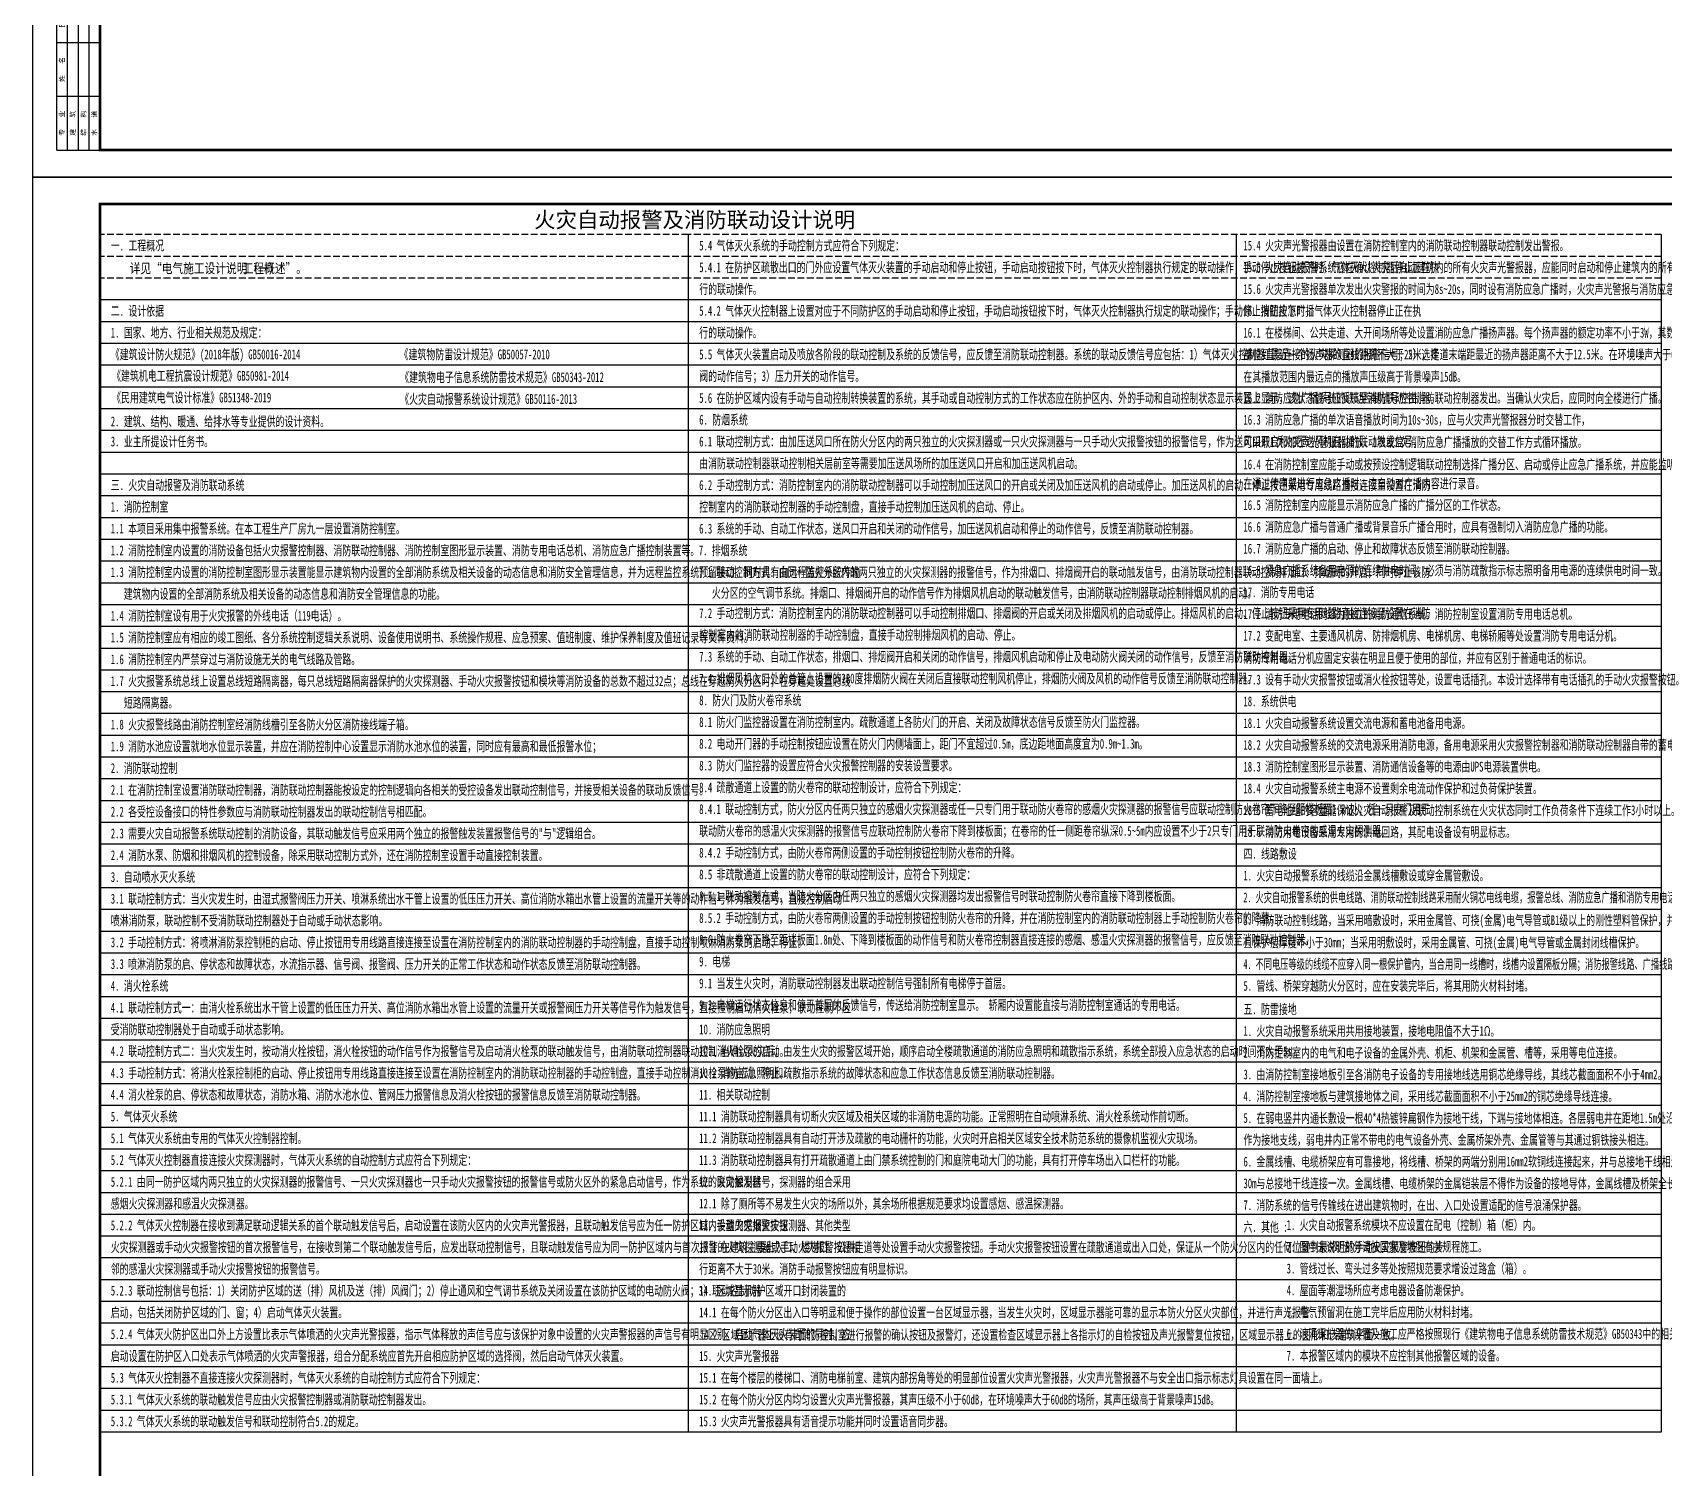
# Model space of a CAD drawing. Header units: millimetres. Extents: x -633009578 to 5705885, y -633235091 to 2571734.
# Drawn here: x 2425455 to 2486102, y 2106762 to 2160139 of the extents above; entities that cross this region are included whole.
import ezdxf
from ezdxf.enums import TextEntityAlignment as Align

# ---------------------------------------------------------------- set-up
doc = ezdxf.new("R2010")
doc.units = ezdxf.units.MM
doc.header["$LTSCALE"] = 1000
doc.header["$MEASUREMENT"] = 0
doc.linetypes.add('DASH', pattern=[0.35, 0.25, -0.1])
doc.layers.get('0').update_dxf_attribs({"color": 9})
for name, color, linetype in [('EL-TEXT', 3, 'Continuous'), ('电-标注文字', 6, 'Continuous'), ('设备-箱柜', 3, 'Continuous'), ('院图签、封面151013$0$PUB_TITLE', 153, 'Continuous'), ('院图签、封面151013$0$图签文字', 4, 'Continuous')]:
    doc.layers.add(name, color=color, linetype=linetype)
doc.styles.add('_TEL_DIM', font='simhei.ttf', dxfattribs={"height": 3.5, "bigfont": 'HZTXT'})
doc.styles.add('ECADI', font='simhei.ttf', dxfattribs={"width": 0.707, "bigfont": 'hztxt.shx'})
doc.styles.add('JM-说明$0$HZ_ROMANS', font='simhei.ttf', dxfattribs={"bigfont": 'hztxt.shx'})
doc.styles.add('院图签、封面151013$0$-仿宋_GB2312', font='simhei.ttf')
doc.styles.add('院图签、封面151013$0$-宋体', font='simhei.ttf', dxfattribs={"width": 0.8})

# ---------------------------------------------------------------- blocks, each defined once
blk = doc.blocks.new('院图签、封面151013$0$$titleblk$00000094')
at = {"layer": '院图签、封面151013$0$PUB_TITLE'}
for p, q in [((-120, 16), (0, 16)), ((-120, 16), (-120, 0)), ((-100, 16), (-100, 0)), ((-80, 16), (-80, 0)), ((-60, 16), (-60, 0)), ((-40, 16), (-40, 0)), ((-20, 16), (-20, 0)), ((0, 16), (0, 0)), ((-120, 12), (0, 12)), ((-120, 8), (0, 8)), ((-120, 4), (0, 4)), ((-120, 0), (0, 0))]:
    blk.add_line(p, q, dxfattribs=at)
at = {"layer": '院图签、封面151013$0$PUB_TITLE', "style": '院图签、封面151013$0$-仿宋_GB2312'}
for s, p in [('专   业', (-110, 13.2)), ('姓   名', (-90, 13.2)), ('日   期', (-70, 13.2)), ('专   业', (-50, 13.2)), ('姓   名', (-30, 13.2)), ('日   期', (-10, 13.2)), ('结   构', (-110, 5.2)), ('建   筑', (-110, 9.2)), ('暖   通', (-50, 9.2)), ('电   气', (-50, 5.2)), ('水   道', (-110, 1.2)), ('弱   电', (-50, 1.2))]:
    blk.add_text(s, height=1.8, dxfattribs=at).set_placement(p, align=Align.CENTER)
blk = doc.blocks.new('建筑图框_A0')
for p, q in [((0, 84100), (0, 0)), ((2500, 83100), (2500, 1000))]:
    blk.add_line(p, q)
at = {"layer": '院图签、封面151013$0$PUB_TITLE'}
blk.add_lwpolyline([(0, 0), (118900, 0), (118900, 84100), (0, 84100)], close=True, dxfattribs=at)
at = {"layer": '院图签、封面151013$0$PUB_TITLE', "const_width": 100}
blk.add_lwpolyline([(2500, 1000), (117900, 1000), (117900, 83100), (2500, 83100)], close=True, dxfattribs=at)
at = {"layer": '院图签、封面151013$0$PUB_TITLE', "xscale": 100, "yscale": 100, "zscale": 100, "rotation": 89.99999999999999}
blk.add_blockref('院图签、封面151013$0$$titleblk$00000094', (2500, 13000), dxfattribs=at)
at = {"layer": '院图签、封面151013$0$图签文字', "color": 6, "style": '院图签、封面151013$0$-宋体'}
for tag, height, width, p in [('工程主持人', 400, 0.8, (114688, 36700)), ('审定', 400, 0.8, (114688, 35900)), ('审核', 400, 0.8, (114688, 35100)), ('专业负责人', 400, 0.8, (114688, 34300)), ('校对', 400, 0.8, (114688, 33500)), ('设计', 400, 0.8, (114688, 32700)), ('方案设计人', 400, 0.8, (114688, 31900)), ('工程编号', 300, 0.7, (115738, 8700)), ('版次', 300, 0.7, (113538, 3006)), ('日期', 300, 0.7, (116838, 3000)), ('图号', 200, 0.7, (117338, 2400)), ('比例', 300, 0.7, (113538, 2200)), ('图号_X施', 300, 0.7, (116338, 2200)), ('图号_总数', 200, 0.7, (117338, 2000))]:
    blk.add_attdef(tag, text='', height=height, dxfattribs=dict(at, width=width)).set_placement(p, align=Align.MIDDLE_CENTER)
at = {"layer": '院图签、封面151013$0$图签文字', "color": 6, "style": '院图签、封面151013$0$-宋体', "width": 0.7}
for tag, p in [('建设单位_001', (115736, 7446)), ('工程名称_001', (115734, 6045)), ('图名_001', (114543, 4060))]:
    blk.add_attdef(tag, p, '', height=300, dxfattribs=at)

msp = doc.modelspace()

# ---------------------------------------------------------------- linework, layer by layer
at = {"color": 9, "linetype": 'DASH'}
for p, q in [((2449825.3, 2152628.7), (2427955.3, 2152628.7)), ((2485985.7, 2152628.7), (2449825.3, 2152628.7)), ((2449825.3, 2151819.2), (2427955.3, 2151819.2)), ((2485985.7, 2151819.2), (2449825.3, 2151819.2)), ((2449825.3, 2151009.7), (2427955.3, 2151009.7)), ((2485985.7, 2151009.7), (2449825.3, 2151009.7))]:
    msp.add_line(p, q, dxfattribs=at)
at = {"color": 9}
for p, q in [((2427955.3, 2152628.7), (2427955.3, 2108107)), ((2449825.3, 2152628.7), (2449825.3, 2108107)), ((2470185.7, 2152628.7), (2470185.7, 2108107)), ((2485985.7, 2152628.7), (2485985.7, 2108107)), ((2449825.3, 2150200.2), (2427955.3, 2150200.2)), ((2485985.7, 2150200.2), (2449825.3, 2150200.2)), ((2449825.3, 2149390.7), (2427955.3, 2149390.7)), ((2485985.7, 2149390.7), (2449825.3, 2149390.7)), ((2449825.3, 2148581.3), (2427955.3, 2148581.3)), ((2485985.7, 2148581.3), (2449825.3, 2148581.3)), ((2449825.3, 2147771.8), (2427955.3, 2147771.8)), ((2485985.7, 2147771.8), (2449825.3, 2147771.8)), ((2449825.3, 2146962.3), (2427955.3, 2146962.3)), ((2485985.7, 2146962.3), (2449825.3, 2146962.3)), ((2449825.3, 2146152.8), (2427955.3, 2146152.8)), ((2485985.7, 2146152.8), (2449825.3, 2146152.8)), ((2449825.3, 2145343.3), (2427955.3, 2145343.3)), ((2485985.7, 2145343.3), (2449825.3, 2145343.3)), ((2449825.3, 2144533.8), (2427955.3, 2144533.8)), ((2485985.7, 2144533.8), (2449825.3, 2144533.8)), ((2449825.3, 2143724.4), (2427955.3, 2143724.4)), ((2485985.7, 2143724.4), (2449825.3, 2143724.4)), ((2449825.3, 2142914.9), (2427955.3, 2142914.9)), ((2449825.3, 2142914.9), (2427955.3, 2142914.9)), ((2485985.7, 2142914.9), (2449825.3, 2142914.9)), ((2449825.3, 2142105.4), (2427955.3, 2142105.4)), ((2449825.3, 2142105.4), (2427955.3, 2142105.4)), ((2485985.7, 2142105.4), (2449825.3, 2142105.4)), ((2449825.3, 2141295.9), (2427955.3, 2141295.9)), ((2449825.3, 2141295.9), (2427955.3, 2141295.9)), ((2449825.3, 2141295.9), (2427955.3, 2141295.9)), ((2449825.3, 2141295.9), (2427955.3, 2141295.9)), ((2449825.3, 2141295.9), (2427955.3, 2141295.9)), ((2449825.3, 2141295.9), (2427955.3, 2141295.9)), ((2449825.3, 2141295.9), (2427955.3, 2141295.9)), ((2449825.3, 2141295.9), (2427955.3, 2141295.9)), ((2449825.3, 2141295.9), (2427955.3, 2141295.9)), ((2449825.3, 2141295.9), (2427955.3, 2141295.9)), ((2449825.3, 2141295.9), (2427955.3, 2141295.9)), ((2485985.7, 2141295.9), (2449825.3, 2141295.9)), ((2449825.3, 2140486.4), (2427955.3, 2140486.4)), ((2449825.3, 2140486.4), (2427955.3, 2140486.4)), ((2485985.7, 2140486.4), (2449825.3, 2140486.4)), ((2449825.3, 2139676.9), (2427955.3, 2139676.9)), ((2485985.7, 2139676.9), (2449825.3, 2139676.9)), ((2449825.3, 2138867.4), (2427955.3, 2138867.4)), ((2485985.7, 2138867.4), (2449825.3, 2138867.4)), ((2449825.3, 2138058), (2427955.3, 2138058)), ((2485985.7, 2138058), (2449825.3, 2138058)), ((2449825.3, 2137248.5), (2427955.3, 2137248.5)), ((2485985.7, 2137248.5), (2449825.3, 2137248.5)), ((2449825.3, 2136439), (2427955.3, 2136439)), ((2485985.7, 2136439), (2449825.3, 2136439)), ((2449825.3, 2135629.5), (2427955.3, 2135629.5)), ((2485985.7, 2135629.5), (2449825.3, 2135629.5)), ((2449825.3, 2134820), (2427955.3, 2134820)), ((2485985.7, 2134820), (2449825.3, 2134820)), ((2449825.3, 2134010.5), (2427955.3, 2134010.5)), ((2485985.7, 2134010.5), (2449825.3, 2134010.5)), ((2449825.3, 2133201), (2427955.3, 2133201)), ((2449825.3, 2133201), (2427955.3, 2133201)), ((2485985.7, 2133201), (2449825.3, 2133201)), ((2449825.3, 2133201), (2449825.3, 2108107)), ((2449825.3, 2132391.6), (2427955.3, 2132391.6)), ((2449825.3, 2132391.6), (2427955.3, 2132391.6)), ((2485985.7, 2132391.6), (2449825.3, 2132391.6)), ((2449825.3, 2131582.1), (2427955.3, 2131582.1)), ((2485985.7, 2131582.1), (2449825.3, 2131582.1)), ((2449825.3, 2130772.6), (2427955.3, 2130772.6)), ((2485985.7, 2130772.6), (2449809.6, 2130772.6)), ((2485985.7, 2130772.6), (2449825.3, 2130772.6)), ((2449825.3, 2129963.1), (2427955.3, 2129963.1)), ((2485985.7, 2129963.1), (2449809.6, 2129963.1)), ((2449825.3, 2129153.6), (2427955.3, 2129153.6)), ((2485985.7, 2129153.6), (2449809.6, 2129153.6)), ((2449825.3, 2128344.1), (2427955.3, 2128344.1)), ((2485985.7, 2128344.1), (2449809.6, 2128344.1)), ((2449825.3, 2127534.6), (2427955.3, 2127534.6)), ((2485985.7, 2127534.6), (2449825.3, 2127534.6)), ((2449825.3, 2126725.2), (2427955.3, 2126725.2)), ((2485985.7, 2126725.2), (2449825.3, 2126725.2)), ((2449825.3, 2125915.7), (2427955.3, 2125915.7)), ((2485985.7, 2125915.7), (2449825.3, 2125915.7)), ((2449825.3, 2125106.2), (2427955.3, 2125106.2)), ((2449825.3, 2125106.2), (2427955.3, 2125106.2)), ((2485985.7, 2125106.2), (2449825.3, 2125106.2)), ((2449825.3, 2124296.7), (2427955.3, 2124296.7)), ((2485985.7, 2124296.7), (2449825.3, 2124296.7)), ((2449825.3, 2123487.2), (2427955.3, 2123487.2)), ((2485985.7, 2123487.2), (2449825.3, 2123487.2)), ((2449825.3, 2122677.7), (2427955.3, 2122677.7)), ((2485985.7, 2122677.7), (2449825.3, 2122677.7)), ((2449825.3, 2121868.2), (2427955.3, 2121868.2)), ((2485985.7, 2121868.2), (2449825.3, 2121868.2)), ((2449825.3, 2121058.8), (2427955.3, 2121058.8)), ((2485985.7, 2121058.8), (2449825.3, 2121058.8)), ((2449825.3, 2120249.3), (2427955.3, 2120249.3)), ((2485985.7, 2120249.3), (2449825.3, 2120249.3)), ((2449825.3, 2119439.8), (2427955.3, 2119439.8)), ((2485985.7, 2119439.8), (2449825.3, 2119439.8)), ((2449825.3, 2118630.3), (2427955.3, 2118630.3)), ((2485985.7, 2118630.3), (2449825.3, 2118630.3)), ((2449825.3, 2117820.8), (2427955.3, 2117820.8)), ((2485985.7, 2117820.8), (2449825.3, 2117820.8)), ((2449825.3, 2117011.3), (2427955.3, 2117011.3)), ((2485985.7, 2117011.3), (2449825.3, 2117011.3)), ((2449825.3, 2116201.9), (2427955.3, 2116201.9)), ((2485985.7, 2116201.9), (2449825.3, 2116201.9)), ((2449825.3, 2115392.4), (2427955.3, 2115392.4)), ((2485985.7, 2115392.4), (2449825.3, 2115392.4)), ((2449825.3, 2114582.9), (2427955.3, 2114582.9)), ((2485985.7, 2114582.9), (2449825.3, 2114582.9)), ((2449825.3, 2113773.4), (2427955.3, 2113773.4)), ((2485985.7, 2113773.4), (2449825.3, 2113773.4)), ((2449825.3, 2112963.9), (2427955.3, 2112963.9)), ((2485985.7, 2112963.9), (2449825.3, 2112963.9)), ((2449825.3, 2112154.4), (2427955.3, 2112154.4)), ((2485985.7, 2112154.4), (2449809.6, 2112154.4)), ((2485985.7, 2112154.4), (2449825.3, 2112154.4)), ((2449825.3, 2111344.9), (2427955.3, 2111344.9)), ((2485985.7, 2111344.9), (2449809.6, 2111344.9)), ((2449825.3, 2110535.5), (2427955.3, 2110535.5)), ((2485985.7, 2110535.5), (2449809.6, 2110535.5)), ((2449825.3, 2109726), (2427955.3, 2109726)), ((2485985.7, 2109726), (2449809.6, 2109726)), ((2449825.3, 2108916.5), (2427955.3, 2108916.5)), ((2485985.7, 2108916.5), (2449825.3, 2108916.5)), ((2449825.3, 2108107), (2427955.3, 2108107)), ((2485985.7, 2108107), (2449825.3, 2108107))]:
    msp.add_line(p, q, dxfattribs=at)

# ---------------------------------------------------------------- block references
at = {"layer": '设备-箱柜'}
for p in [(2425455.3, 2154771.4), (2425455.3, 2070671.4)]:
    msp.add_blockref('建筑图框_A0', p, dxfattribs=at)

# ---------------------------------------------------------------- texts
at = {"color": 7, "style": 'JM-说明$0$HZ_ROMANS'}
msp.add_text('火灾自动报警及消防联动设计说明', height=583.2, dxfattribs=at).set_placement((2450062.9, 2152891.8), align=Align.CENTER)
at = {"layer": 'EL-TEXT', "style": '_TEL_DIM', "width": 0.8}
for s, p in [('详见“电气施工设计说明（一）', (2429062.8, 2151195.5)), ('工程概述”。', (2433262.7, 2151195.5))]:
    msp.add_text(s, height=364.5, dxfattribs=at).set_placement(p)
at = {"layer": '电-标注文字', "style": 'ECADI'}
for s, width, p in [('一. 工程概况', 0.65, (2428360, 2152223.9)), ('5.4 气体灭火系统的手动控制方式应符合下列规定：', 0.65, (2450230, 2152223.9)), ('15.4 火灾声光警报器由设置在消防控制室内的消防联动控制器联动控制发出警报。', 0.65, (2470457.9, 2152223.9)), ('5.4.1 在防护区疏散出口的门外应设置气体灭火装置的手动启动和停止按钮，手动启动按钮按下时，气体灭火控制器执行规定的联动操作；手动停止按钮按下时，气体灭火控制器停止正在执', 0.65, (2450230, 2151414.5)), ('15.5 火灾自动报警系统应在确认火灾后启动建筑内的所有火灾声光警报器，应能同时启动和停止建筑内的所有火灾声光警报器工作。', 0.65, (2470457.9, 2151414.5)), ('行的联动操作。', 0.65, (2450230, 2150605)), ('15.6 火灾声光警报器单次发出火灾警报的时间为8s~20s，同时设有消防应急广播时，火灾声光警报与消防应急广播交替循环播放。', 0.65, (2470457.9, 2150605)), ('二. 设计依据', 0.65, (2428360, 2149795.5)), ('5.4.2 气体灭火控制器上设置对应于不同防护区的手动启动和停止按钮，手动启动按钮按下时，气体灭火控制器执行规定的联动操作；手动停止按钮按下时，气体灭火控制器停止正在执', 0.65, (2450230, 2149795.5)), ('16. 消防应急广播', 0.65, (2470457.9, 2149795.5)), ('1. 国家、地方、行业相关规范及规定：', 0.65, (2428360, 2148986)), ('行的联动操作。', 0.65, (2450230, 2148986)), ('16.1 在楼梯间、公共走道、大开间场所等处设置消防应急广播扬声器。每个扬声器的额定功率不小于3W，其数量能保证从一个防火分区内的任何', 0.65, (2470457.9, 2148986)), ('《建筑设计防火规范》(2018年版) GB50016-2014', 0.65, (2428360, 2148176.5)), ('《建筑物防雷设计规范》GB50057-2010', 0.65, (2439092.7, 2148176.5)), ('5.5 气体灭火装置启动及喷放各阶段的联动控制及系统的反馈信号，应反馈至消防联动控制器。系统的联动反馈信号应包括：1）气体灭火控制器直接连接的火灾探测器的报警信号；2）选择', 0.65, (2450230, 2148176.5)), ('部位到最近一个扬声器的直线距离不大于25米，走道末端距最近的扬声器距离不大于12.5米。在环境噪声大于60dB的场所设置的扬声器，', 0.65, (2470457.9, 2148176.5)), ('《建筑机电工程抗震设计规范》GB50981-2014', 0.65, (2428408, 2147380.8)), ('《建筑物电子信息系统防雷技术规范》GB50343-2012', 0.65, (2439115.3, 2147329.6)), ('阀的动作信号；3）压力开关的动作信号。', 0.65, (2450230, 2147367)), ('在其播放范围内最远点的播放声压级高于背景噪声15dB。', 0.65, (2470457.9, 2147349.8)), ('《民用建筑电气设计标准》GB51348-2019', 0.65, (2428408, 2146571.3)), ('《火灾自动报警系统设计规范》GB50116-2013', 0.65, (2439115.3, 2146520.2)), ('5.6 在防护区域内设有手动与自动控制转换装置的系统，其手动或自动控制方式的工作状态应在防护区内、外的手动和自动控制状态显示装置上显示，该状态信号应反馈至消防联动控制器。', 0.65, (2450230, 2146557.5)), ('16.2 消防应急广播系统的联动控制信号应由消防联动控制器发出。当确认火灾后，应同时向全楼进行广播。', 0.65, (2470457.9, 2146557.5)), ('2. 建筑、结构、暖通、给排水等专业提供的设计资料。', 0.65, (2428360, 2145684.1)), ('6. 防烟系统', 0.65, (2450230, 2145748.1)), ('16.3 消防应急广播的单次语音播放时间为10s~30s，应与火灾声光警报器分时交替工作，', 0.65, (2470457.9, 2145748.1)), ('3. 业主所提设计任务书。', 0.65, (2428360, 2144938.6)), ('6.1 联动控制方式：由加压送风口所在防火分区内的两只独立的火灾探测器或一只火灾探测器与一只手动火灾报警按钮的报警信号，作为送风口开启和加压送风机启动的联动触发信号，', 0.65, (2450230, 2144938.6)), ('可采取1次火灾声光警报器播放、1次或2次消防应急广播播放的交替工作方式循环播放。', 0.65, (2470457.9, 2144917)), ('由消防联动控制器联动控制相关层前室等需要加压送风场所的加压送风口开启和加压送风机启动。', 0.65, (2450230, 2144129.1)), ('16.4 在消防控制室应能手动或按预设控制逻辑联动控制选择广播分区、启动或停止应急广播系统，并应能监听消防应急广播。', 0.65, (2470457.9, 2144086.6)), ('三. 火灾自动报警及消防联动系统', 0.65, (2428360, 2143319.6)), ('6.2 手动控制方式：消防控制室内的消防联动控制器可以手动控制加压送风口的开启或关闭及加压送风机的启动或停止。加压送风机的启动、停止按钮采用专用线路直接连接至设置在消防', 0.65, (2450230, 2143319.6)), ('在通过传声器进行应急广播时，应自动对广播内容进行录音。', 0.65, (2470457.9, 2143376)), ('1. 消防控制室', 0.65, (2428360, 2142510.1)), ('控制室内的消防联动控制器的手动控制盘，直接手动控制加压送风机的启动、停止。', 0.65, (2450230, 2142510.1)), ('16.5 消防控制室内应能显示消防应急广播的广播分区的工作状态。', 0.65, (2470457.9, 2142574.2)), ('6.3 系统的手动、自动工作状态，送风口开启和关闭的动作信号，加压送风机启动和停止的动作信号，反馈至消防联动控制器。', 0.65, (2450230, 2141700.6)), ('16.6 消防应急广播与普通广播或背景音乐广播合用时，应具有强制切入消防应急广播的功能。', 0.65, (2470457.9, 2141764.7)), ('1.2 消防控制室内设置的消防设备包括火灾报警控制器、消防联动控制器、消防控制室图形显示装置、消防专用电话总机、消防应急广播控制装置等。', 0.65, (2428360, 2140891.2)), ('7. 排烟系统', 0.65, (2450214.4, 2140891.2)), ('16.7 消防应急广播的启动、停止和故障状态反馈至消防联动控制器。', 0.65, (2470457.9, 2140955.2)), ('1.3 消防控制室内设置的消防控制室图形显示装置能显示建筑物内设置的全部消防系统及相关设备的动态信息和消防安全管理信息，并为远程监控系统预留接口，同时具有向远程监控系统传输', 0.65, (2428360, 2140081.7)), ('7.1 联动控制方式：由同一防火分区内的两只独立的火灾探测器的报警信号，作为排烟口、排烟阀开启的联动触发信号，由消防联动控制器联动控制排烟口、排烟阀的开启，同时停止该防', 0.65, (2450214.4, 2140081.7)), ('16.8 紧急广播系统备用电源的连续供电时间，必须与消防疏散指示标志照明备用电源的连续供电时间一致。 ', 0.65, (2470457.9, 2140145.7)), ('   建筑物内设置的全部消防系统及相关设备的动态信息和消防安全管理信息的功能。', 0.65, (2428360, 2139272.2)), ('火分区的空气调节系统。排烟口、排烟阀开启的动作信号作为排烟风机启动的联动触发信号，由消防联动控制器联动控制排烟风机的启动。', 0.65, (2450698.8, 2139309.6)), ('17. 消防专用电话', 0.65, (2470457.9, 2139336.2)), ('1.4 消防控制室设有用于火灾报警的外线电话（119电话）。', 0.65, (2428360, 2138462.7)), ('7.2 手动控制方式：消防控制室内的消防联动控制器可以手动控制排烟口、排烟阀的开启或关闭及排烟风机的启动或停止。排烟风机的启动、停止按钮采用专用线路直接连接至设置在消防', 0.65, (2450230, 2138557)), ('17.1 消防专用电话网络为独立的消防通信系统。消防控制室设置消防专用电话总机。', 0.65, (2470457.9, 2138526.7)), ('1.5 消防控制室应有相应的竣工图纸、各分系统控制逻辑关系说明、设备使用说明书、系统操作规程、应急预案、值班制度、维护保养制度及值班记录等文件资料。', 0.65, (2428360, 2137653.2)), ('控制室内的消防联动控制器的手动控制盘，直接手动控制排烟风机的启动、停止。', 0.65, (2450230, 2137747.5)), ('17.2 变配电室、主要通风机房、防排烟机房、电梯机房、电梯轿厢等处设置消防专用电话分机。', 0.65, (2470457.9, 2137717.2)), ('1.6 消防控制室内严禁穿过与消防设施无关的电气线路及管路。', 0.65, (2428360, 2136843.7)), ('7.3 系统的手动、自动工作状态，排烟口、排烟阀开启和关闭的动作信号，排烟风机启动和停止及电动防火阀关闭的动作信号，反馈至消防联动控制器。', 0.65, (2450230, 2136938)), ('消防专用电话分机应固定安装在明显且便于使用的部位，并应有区别于普通电话的标识。', 0.65, (2470457.9, 2136889.2)), ('1.7 火灾报警系统总线上设置总线短路隔离器，每只总线短路隔离器保护的火灾探测器、手动火灾报警按钮和模块等消防设备的总数不超过32点；总线在穿越防火分区时，在穿越处设置总线', 0.65, (2428360, 2136034.2)), ('7.4 排烟风机入口处的总管上设置的280度排烟防火阀在关闭后直接联动控制风机停止，排烟防火阀及风机的动作信号反馈至消防联动控制器。', 0.65, (2450230, 2136128.5)), ('17.3 设有手动火灾报警按钮或消火栓按钮等处，设置电话插孔。本设计选择带有电话插孔的手动火灾报警按钮。', 0.65, (2470457.9, 2136086.8)), ('   短路隔离器。', 0.65, (2428360, 2135224.8)), ('8. 防火门及防火卷帘系统', 0.65, (2450230, 2135319.1)), ('18. 系统供电', 0.65, (2470457.9, 2135277.3)), ('1.8 火灾报警线路由消防控制室经消防线槽引至各防火分区消防接线端子箱。', 0.65, (2428360, 2134415.3)), ('8.1 防火门监控器设置在消防控制室内。疏散通道上各防火门的开启、关闭及故障状态信号反馈至防火门监控器。', 0.65, (2450230, 2134509.6)), ('18.1 火灾自动报警系统设置交流电源和蓄电池备用电源。', 0.65, (2470457.9, 2134467.8)), ('1.9 消防水池应设置就地水位显示装置，并应在消防控制中心设置显示消防水池水位的装置，同时应有最高和最低报警水位；', 0.65, (2428360, 2133605.8)), ('8.2 电动开门器的手动控制按钮应设置在防火门内侧墙面上，距门不宜超过0.5m，底边距地面高度宜为0.9m~1.3m。', 0.65, (2450230, 2133700.1)), ('18.2 火灾自动报警系统的交流电源采用消防电源，备用电源采用火灾报警控制器和消防联动控制器自带的蓄电池电源。', 0.65, (2470457.9, 2133658.3)), ('2. 消防联动控制', 0.65, (2428360, 2132796.3)), ('8.3 防火门监控器的设置应符合火灾报警控制器的安装设置要求。', 0.65, (2450230, 2132890.6)), ('18.3 消防控制室图形显示装置、消防通信设备等的电源由UPS电源装置供电。', 0.65, (2470457.9, 2132848.8)), ('2.1 在消防控制室设置消防联动控制器，消防联动控制器能按设定的控制逻辑向各相关的受控设备发出联动控制信号，并接受相关设备的联动反馈信号。', 0.65, (2428360, 2131986.8)), ('8.4 疏散通道上设置的防火卷帘的联动控制设计，应符合下列规定：', 0.65, (2450230, 2132081.1)), ('18.4 火灾自动报警系统主电源不设置剩余电流动作保护和过负荷保护装置。', 0.65, (2470457.9, 2132039.3)), ('2.2 各受控设备接口的特性参数应与消防联动控制器发出的联动控制信号相匹配。', 0.65, (2428360, 2131177.3)), ('8.4.1 联动控制方式，防火分区内任两只独立的感烟火灾探测器或任一只专门用于联动防火卷帘的感烟火灾探测器的报警信号应联动控制防火卷帘下降至距楼板面1.8m处；任一只专门用于', 0.65, (2450230, 2131271.6)), ('18.5 蓄电池组的容量能保证火灾自动报警及联动控制系统在火灾状态同时工作负荷条件下连续工作3小时以上。', 0.65, (2470457.9, 2131229.8)), ('2.3 需要火灾自动报警系统联动控制的消防设备，其联动触发信号应采用两个独立的报警触发装置报警信号的"与"逻辑组合。', 0.65, (2428360, 2130367.8)), ('联动防火卷帘的感温火灾探测器的报警信号应联动控制防火卷帘下降到楼板面；在卷帘的任一侧距卷帘纵深0.5~5m内应设置不少于2只专门用于联动防火卷帘的感温火灾探测器。', 0.65, (2450230, 2130462.1)), ('18.6 消防用电设备采用专用的供电回路，其配电设备设有明显标志。', 0.65, (2470457.9, 2130420.4)), ('2.4 消防水泵、防烟和排烟风机的控制设备，除采用联动控制方式外，还在消防控制室设置手动直接控制装置。', 0.65, (2428360, 2129558.4)), ('8.4.2 手动控制方式，由防火卷帘两侧设置的手动控制按钮控制防火卷帘的升降。', 0.65, (2450230, 2129652.7)), ('四. 线路敷设', 0.65, (2470457.9, 2129610.9)), ('3. 自动喷水灭火系统', 0.65, (2428360, 2128748.9)), ('8.5 非疏散通道上设置的防火卷帘的联动控制设计，应符合下列规定：', 0.65, (2450230, 2128843.2)), ('1. 火灾自动报警系统的线缆沿金属线槽敷设或穿金属管敷设。', 0.65, (2470457.9, 2128801.4)), ('3.1 联动控制方式：当火灾发生时，由湿式报警阀压力开关、喷淋系统出水干管上设置的低压压力开关、高位消防水箱出水管上设置的流量开关等的动作信号作为触发信号，直接控制启动', 0.65, (2428360, 2127939.4)), ('8.5.1 联动控制方式，当防火分区内任两只独立的感烟火灾探测器均发出报警信号时联动控制防火卷帘直接下降到楼板面。', 0.65, (2450230, 2128033.7)), ('2. 火灾自动报警系统的供电线路、消防联动控制线路采用耐火铜芯电线电缆，报警总线、消防应急广播和消防专用电话等传输线路采用阻燃耐火电线电缆。', 0.6, (2470457.9, 2127991.9)), ('喷淋消防泵，联动控制不受消防联动控制器处于自动或手动状态影响。', 0.65, (2428360, 2127129.9)), ('8.5.2 手动控制方式，由防火卷帘两侧设置的手动控制按钮控制防火卷帘的升降，并在消防控制室内的消防联动控制器上手动控制防火卷帘的降落。', 0.65, (2450230, 2127224.2)), ('3. 消防联动控制线路，当采用暗敷设时，采用金属管、可挠(金属)电气导管或B1级以上的刚性塑料管保护，并敷设在不燃烧体的结构层内，', 0.65, (2470457.9, 2127140.2)), ('3.2 手动控制方式：将喷淋消防泵控制柜的启动、停止按钮用专用线路直接连接至设置在消防控制室内的消防联动控制器的手动控制盘，直接手动控制喷淋消防泵的启动、停止。', 0.65, (2428360, 2126320.4)), ('8.6 防火卷帘下降至距楼板面1.8m处、下降到楼板面的动作信号和防火卷帘控制器直接连接的感烟、感温火灾探测器的报警信号，应反馈至消防联动控制器。', 0.65, (2450230, 2126414.7)), ('且保护层厚度不小于30mm；当采用明敷设时，采用金属管、可挠(金属)电气导管或金属封闭线槽保护。', 0.65, (2470457.9, 2126314.2)), ('3.3 喷淋消防泵的启、停状态和故障状态，水流指示器、信号阀、报警阀、压力开关的正常工作状态和动作状态反馈至消防联动控制器。', 0.65, (2428360, 2125510.9)), ('9. 电梯', 0.65, (2450230, 2125605.2)), ('4. 不同电压等级的线缆不应穿入同一根保护管内，当合用同一线槽时，线槽内设置隔板分隔；消防报警线路、广播线路、消防电话线路共槽敷设，内置隔板。', 0.6, (2470457.9, 2125510.9)), ('4. 消火栓系统', 0.65, (2428360, 2124701.4)), ('9.1 当发生火灾时，消防联动控制器发出联动控制信号强制所有电梯停于首层。', 0.65, (2450230, 2124795.7)), ('5. 管线、桥架穿越防火分区时，应在安装完毕后，将其用防火材料封堵。', 0.65, (2470457.9, 2124701.4)), ('4.1 联动控制方式一：由消火栓系统出水干管上设置的低压压力开关、高位消防水箱出水管上设置的流量开关或报警阀压力开关等信号作为触发信号，直接控制启动消火栓泵，联动控制不应', 0.65, (2428360, 2123892)), ('9.2 电梯运行状态信息和停于首层的反馈信号，传送给消防控制室显示。 轿厢内设置能直接与消防控制室通话的专用电话。', 0.65, (2450230, 2123986.3)), ('五. 防雷接地', 0.65, (2470457.9, 2123834.3)), ('受消防联动控制器处于自动或手动状态影响。', 0.65, (2428360, 2123082.5)), ('10. 消防应急照明', 0.65, (2450230, 2123082.5)), ('1. 火灾自动报警系统采用共用接地装置，接地电阻值不大于1Ω。', 0.65, (2470457.9, 2123024.8)), ('4.2 联动控制方式二：当火灾发生时，按动消火栓按钮，消火栓按钮的动作信号作为报警信号及启动消火栓泵的联动触发信号，由消防联动控制器联动控制消火栓泵的启动。', 0.65, (2428360, 2122273)), ('10.1 当确认火灾后，由发生火灾的报警区域开始，顺序启动全楼疏散通道的消防应急照明和疏散指示系统，系统全部投入应急状态的启动时间不大于5s。', 0.65, (2450230, 2122273)), ('2. 消防控制室内的电气和电子设备的金属外壳、机柜、机架和金属管、槽等，采用等电位连接。', 0.65, (2470457.9, 2122215.3)), ('4.3 手动控制方式：将消火栓泵控制柜的启动、停止按钮用专用线路直接连接至设置在消防控制室内的消防联动控制器的手动控制盘，直接手动控制消火栓泵的启动、停止。', 0.65, (2428360, 2121463.5)), ('10.2 消防应急照明和疏散指示系统的故障状态和应急工作状态信息反馈至消防联动控制器。', 0.65, (2450230, 2121463.5)), ('3. 由消防控制室接地板引至各消防电子设备的专用接地线选用铜芯绝缘导线，其线芯截面面积不小于4mm2。', 0.65, (2470457.9, 2121405.8)), ('4.4 消火栓泵的启、停状态和故障状态，消防水箱、消防水池水位、管网压力报警信息及消火栓按钮的报警信息反馈至消防联动控制器。', 0.65, (2428360, 2120654)), ('11. 相关联动控制', 0.65, (2450230, 2120654)), ('4. 消防控制室接地板与建筑接地体之间，采用线芯截面面积不小于25mm2的铜芯绝缘导线连接。', 0.65, (2470457.9, 2120596.3)), ('5. 气体灭火系统', 0.65, (2428360, 2119844.5)), ('11.1 消防联动控制器具有切断火灾区域及相关区域的非消防电源的功能。正常照明在自动喷淋系统、消火栓系统动作前切断。', 0.65, (2450230, 2119844.5)), ('5. 在弱电竖井内通长敷设一根40*4热镀锌扁钢作为接地干线，下端与接地体相连。各层弱电井在距地1.5m处沿墙水平明敷一根25*4热镀锌扁钢', 0.65, (2470457.9, 2119786.9)), ('5.1 气体灭火系统由专用的气体灭火控制器控制。', 0.65, (2428360, 2119035.1)), ('11.2 消防联动控制器具有自动打开涉及疏散的电动栅杆的功能，火灾时开启相关区域安全技术防范系统的摄像机监视火灾现场。', 0.65, (2450230, 2119035.1)), ('作为接地支线，弱电井内正常不带电的电气设备外壳、金属桥架外壳、金属管等与其通过铜铁接头相连。', 0.65, (2470457.9, 2118977.4)), ('5.2 气体灭火控制器直接连接火灾探测器时，气体灭火系统的自动控制方式应符合下列规定：', 0.65, (2428360, 2118225.6)), ('11.3 消防联动控制器具有打开疏散通道上由门禁系统控制的门和庭院电动大门的功能，具有打开停车场出入口栏杆的功能。', 0.65, (2450230, 2118225.6)), ('6. 金属线槽、电缆桥架应有可靠接地，将线槽、桥架的两端分别用16mm2软铜线连接起来，并与总接地干线相连接，长距离的线槽、桥架每隔', 0.65, (2470457.9, 2118167.9)), ('5.2.1 由同一防护区域内两只独立的火灾探测器的报警信号、一只火灾探测器也一只手动火灾报警按钮的报警信号或防火区外的紧急启动信号，作为系统的联动触发信号，探测器的组合采用', 0.65, (2428360, 2117416.1)), ('12. 火灾探测器', 0.65, (2450230, 2117416.1)), ('30m与总接地干线连接一次。金属线槽、电缆桥架的金属铠装层不得作为设备的接地导体，金属线槽及桥架全长应不少于两处与接地干线相连接。', 0.65, (2470457.9, 2117358.4)), ('感烟火灾探测器和感温火灾探测器。', 0.65, (2428360, 2116606.6)), ('12.1 除了厕所等不易发生火灾的场所以外，其余场所根据规范要求均设置感烟、感温探测器。', 0.65, (2450230, 2116606.6)), ('7. 消防系统的信号传输线在进出建筑物时，在出、入口处设置适配的信号浪涌保护器。', 0.65, (2470457.9, 2116548.9)), ('5.2.2 气体灭火控制器在接收到满足联动逻辑关系的首个联动触发信号后，启动设置在该防火区内的火灾声光警报器，且联动触发信号应为任一防护区域内设置的感烟火灾探测器、其他类型', 0.65, (2428360, 2115797.1)), ('13. 手动火灾报警按钮', 0.65, (2450230, 2115797.1)), ('六. 其他 :', 0.65, (2470457.9, 2115739.4)), ('1. 火灾自动报警系统模块不应设置在配电（控制）箱（柜）内。', 0.65, (2472062.1, 2115809.6)), ('火灾探测器或手动火灾报警按钮的首次报警信号，在接收到第二个联动触发信号后，应发出联动控制信号，且联动触发信号应为同一防护区域内与首次报警的火灾探测器或手动火灾报警按钮相', 0.65, (2428360, 2114987.6)), ('13.1 在建筑主要出入口、楼梯口、公共走道等处设置手动火灾报警按钮。手动火灾报警按钮设置在疏散通道或出入口处，保证从一个防火分区内的任何位置到最邻近的手动火灾报警按钮的步', 0.65, (2450230, 2114987.6)), ('2. 图中未说明部分请按国家及地区有关规程施工。', 0.65, (2472062.1, 2115000.1)), ('邻的感温火灾探测器或手动火灾报警按钮的报警信号。', 0.65, (2428360, 2114178.1)), ('行距离不大于30米。消防手动报警按钮应有明显标识。', 0.65, (2450230, 2114178.1)), ('3. 管线过长、弯头过多等处按照规范要求增设过路盒（箱）。', 0.65, (2472062.1, 2114190.6)), ('5.2.3 联动控制信号包括：1）关闭防护区域的送（排）风机及送（排）风阀门；2）停止通风和空气调节系统及关闭设置在该防护区域的电动防火阀；3）联动控制防护区域开口封闭装置的', 0.65, (2428360, 2113368.7)), ('14. 区域显示器', 0.65, (2450230, 2113368.7)), ('4. 屋面等潮湿场所应考虑电器设备防潮保护。', 0.65, (2472062.1, 2113381.1)), ('启动，包括关闭防护区域的门、窗；4）启动气体灭火装置。', 0.65, (2428360, 2112559.2)), ('14.1 在每个防火分区出入口等明显和便于操作的部位设置一台区域显示器，当发生火灾时，区域显示器能可靠的显示本防火分区火灾部位，并进行声光报警。', 0.65, (2450230, 2112559.2)), ('5. 电气预留洞在施工完毕后应用防火材料封堵。', 0.65, (2472062.1, 2112571.6)), ('5.2.4 气体灭火防护区出口外上方设置比表示气体喷洒的火灾声光警报器，指示气体释放的声信号应与该保护对象中设置的火灾声警报器的声信号有明显区别。启动气体灭火装置的同时，应', 0.65, (2428360, 2111749.7)), ('14.2 区域显示器上设有向消防控制室进行报警的确认按钮及报警灯，还设置检查区域显示器上各指示灯的自检按钮及声光报警复位按钮，区域显示器上的图形和该建筑平面一致。', 0.65, (2450260.8, 2111729.1)), ('6. 浪涌保护器的设置及施工应严格按照现行《建筑物电子信息系统防雷技术规范》GB50343中的相关要求实施。', 0.65, (2472062.1, 2111762.2)), ('启动设置在防护区入口处表示气体喷洒的火灾声警报器，组合分配系统应首先开启相应防护区域的选择阀，然后启动气体灭火装置。', 0.65, (2428360, 2110940.2)), ('15. 火灾声光警报器', 0.65, (2450230, 2110940.2)), ('7. 本报警区域内的模块不应控制其他报警区域的设备。', 0.65, (2472062.1, 2110952.7)), ('5.3 气体灭火控制器不直接连接火灾探测器时，气体灭火系统的自动控制方式应符合下列规定：', 0.65, (2428360, 2110130.7)), ('15.1 在每个楼层的楼梯口、消防电梯前室、建筑内部拐角等处的明显部位设置火灾声光警报器，火灾声光警报器不与安全出口指示标志灯具设置在同一面墙上。', 0.65, (2450230, 2110130.7)), ('5.3.1 气体灭火系统的联动触发信号应由火灾报警控制器或消防联动控制器发出。', 0.65, (2428360, 2109321.2)), ('15.2 在每个防火分区内均匀设置火灾声光警报器，其声压级不小于60dB，在环境噪声大于60dB的场所，其声压级高于背景噪声15dB。', 0.65, (2450230, 2109321.2)), ('5.3.2 气体灭火系统的联动触发信号和联动控制符合5.2的规定。', 0.65, (2428360, 2108511.7)), ('15.3 火灾声光警报器具有语音提示功能并同时设置语音同步器。', 0.65, (2450230, 2108511.7))]:
    msp.add_text(s, height=364.5, dxfattribs=dict(at, width=width)).set_placement(p, align=Align.MIDDLE_LEFT)
at = {"layer": '电-标注文字', "color": 1, "style": 'ECADI', "width": 0.65}
msp.add_text('1.1 本项目采用集中报警系统。在本工程生产厂房九一层设置消防控制室。', height=364.5, dxfattribs=at).set_placement((2428360, 2141700.6), align=Align.MIDDLE_LEFT)

doc.saveas('drawing.dxf')
